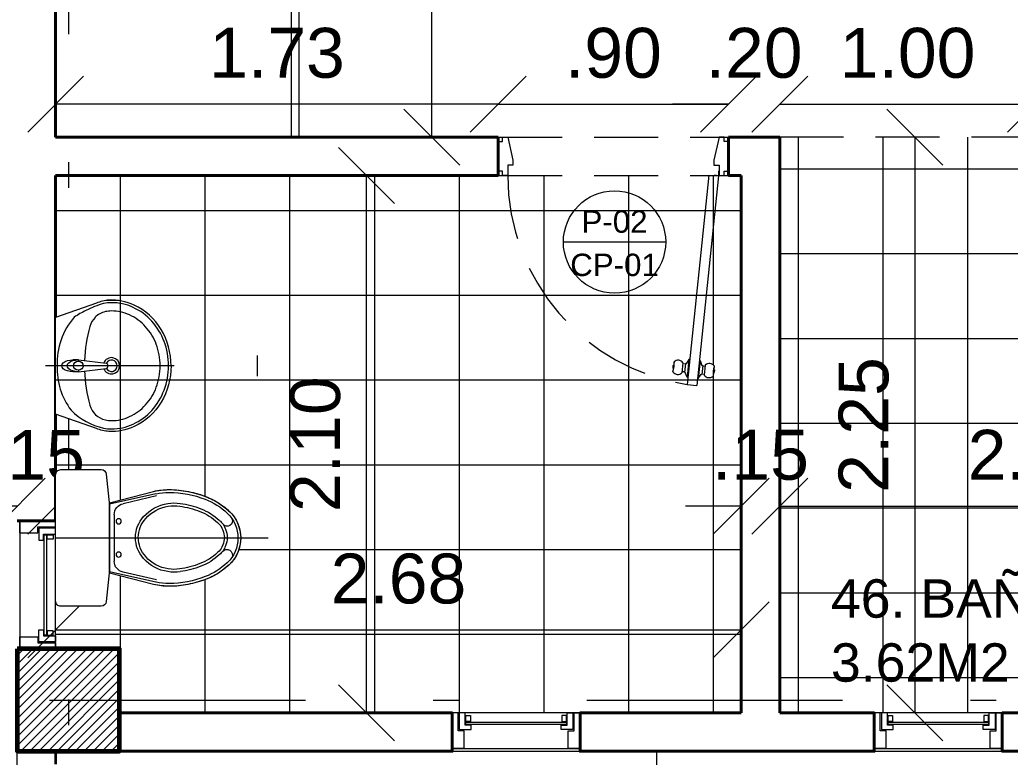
# Model space of a CAD drawing. Header units: inches. Extents: x 99003 to 99155, y 101852 to 101926.
# Drawn here: x 99035.076 to 99038.947, y 101884.732 to 101887.614 of the extents above; entities that cross this region are included whole.
import ezdxf
from ezdxf.enums import TextEntityAlignment as Align

# ---------------------------------------------------------------- set-up
doc = ezdxf.new("R2010")
doc.units = ezdxf.units.IN
doc.header["$MEASUREMENT"] = 0
doc.set_wipeout_variables(frame=1)
for name, pattern in [('DASHDOTX2', [2, 1, -0.5, 0, -0.5]), ('DOT', [0.25, 0, -0.25]), ('HIDDEN', [0.375, 0.25, -0.125])]:
    doc.linetypes.add(name, pattern=pattern)
for name, color, linetype, lineweight in [('5- 0.18 (muebles fijos)', 3, 'Continuous', 18), ('A_ACHU-1', 253, 'Continuous', 0), ('A_CARP-MAD', 46, 'Continuous', 18), ('A_CARP-MET', 126, 'Continuous', 18), ('A_COLS', 1, 'Continuous', 60), ('A_EJES', 75, 'DASHDOTX2', 5), ('A_EJES-APAR', 75, 'DASHDOTX2', 5), ('A_MUEB-ACHU', 8, 'Continuous', 9), ('A_MUEB-FIJO', 3, 'Continuous', 15), ('A_MUEB-PANL', 52, 'Continuous', 18), ('A_MURO', 7, 'Continuous', 40), ('A_PISO-ACHU', 251, 'Continuous', 0), ('A_PISO-GRAN', 250, 'Continuous', 0), ('A_PROY', 16, 'HIDDEN', 5), ('A_PUER', 134, 'Continuous', 18), ('A_TEXT', 154, 'Continuous', 0), ('A_TEXT-DIM', 54, 'Continuous', 13), ('A_TEXT-IDEN', 5, 'Continuous', 18), ('A_TEXT-NOTA', 53, 'Continuous', 20), ('A_URBA-LIND', 161, 'DOT', 35), ('A_VENT', 124, 'Continuous', 18), ('PROYECCION-ALTA', 9, 'HIDDEN', 0)]:
    doc.layers.add(name, color=color, linetype=linetype, lineweight=lineweight)
doc.styles.add('ARIAL', font='arial.ttf')
doc.styles.add('DIM', font='arial.ttf')
doc.dimstyles.new('BAN_REP_1-125', dxfattribs={"dimtxt": 0.195, "dimasz": 0.2188, "dimexe": 0.15, "dimexo": 0.03, "dimgap": 0.1, "dimtad": 1, "dimzin": 4, "dimdsep": 46, "dimtxsty": 'ARIAL', "dimblk": 'OBLIQUE', "dimcen": 0.1, "dimse1": 1, "dimse2": 1, "dimclrd": 256, "dimclre": 256, "dimclrt": 256, "dimadec": 0, "dimazin": 0, "dimtfac": 1, "dimtix": 1, "dimtofl": 0, "dimtmove": 1, "dimatfit": 3, "dimldrblk": 'OPEN90', "dimfxl": 1, "dimtolj": 1, "dimtzin": 0, "dimlwd": -1, "dimlwe": -1, "dimarcsym": 0})

# ---------------------------------------------------------------- blocks, each defined once
blk = doc.blocks.new('_Oblique')
at = {"color": 0, "linetype": 'ByBlock', "lineweight": -2}
blk.add_line((-0.5, -0.5), (0.5, 0.5), dxfattribs=at)
blk = doc.blocks.new('*D250')
at = {"layer": 'A_TEXT-DIM', "transparency": 16777216}
for p, q in [((99035.0657, 101885.7131), (99034.8469, 101885.7131)), ((99035.2157, 101885.7131), (99035.4345, 101885.7131))]:
    blk.add_line(p, q, dxfattribs=at)
at = {"layer": 'DEFPOINTS', "color": 0, "transparency": 16777216}
for p in [(99035.0657, 101885.7131), (99035.0657, 101885.4541), (99035.2157, 101885.4541)]:
    blk.add_point(p, dxfattribs=at)
at = {"layer": 'A_TEXT-DIM', "transparency": 16777216, "xscale": 0.2188, "yscale": 0.2188, "zscale": 0.2188}
blk.add_blockref('_Oblique', (99035.0657, 101885.7131), dxfattribs=at)
at = {"layer": 'A_TEXT-DIM', "transparency": 16777216, "xscale": 0.2188, "yscale": 0.2188, "zscale": 0.2188, "rotation": 180}
blk.add_blockref('_Oblique', (99035.2157, 101885.7131), dxfattribs=at)
at = {"layer": 'A_TEXT-DIM', "transparency": 16777216, "insert": (99035.1407, 101885.9127), "char_height": 0.195, "attachment_point": 5, "style": 'ARIAL'}
blk.add_mtext('\\A1;.15', dxfattribs=at)
blk = doc.blocks.new('_Open90')
at = {"color": 0, "linetype": 'ByBlock', "lineweight": -2}
for p, q in [((-0.5, 0.5), (0, 0)), ((0, 0), (-1, 0)), ((0, 0), (-0.5, -0.5))]:
    blk.add_line(p, q, dxfattribs=at)
blk = doc.blocks.new('*D251')
at = {"layer": 'A_TEXT-DIM', "transparency": 16777216}
blk.add_line((99035.0657, 101885.7131), (99030.9658, 101885.7131), dxfattribs=at)
at = {"layer": 'DEFPOINTS', "color": 0, "transparency": 16777216}
for p in [(99030.9658, 101885.7131), (99030.9658, 101885.4541), (99035.0657, 101885.4541)]:
    blk.add_point(p, dxfattribs=at)
at = {"layer": 'A_TEXT-DIM', "transparency": 16777216, "xscale": 0.2188, "yscale": 0.2188, "zscale": 0.2188, "rotation": 180}
blk.add_blockref('_Oblique', (99030.9658, 101885.7131), dxfattribs=at)
at = {"layer": 'A_TEXT-DIM', "transparency": 16777216, "xscale": 0.2188, "yscale": 0.2188, "zscale": 0.2188}
blk.add_blockref('_Oblique', (99035.0657, 101885.7131), dxfattribs=at)
at = {"layer": 'A_TEXT-DIM', "transparency": 16777216, "insert": (99033.0157, 101885.9127), "char_height": 0.195, "attachment_point": 5, "style": 'ARIAL'}
blk.add_mtext('\\A1;4.10', dxfattribs=at)
blk = doc.blocks.new('*U766')
at = {"layer": 'A_CARP-MAD'}
blk.add_lwpolyline([(0.1397, -0.0466), (0.0701, -0.0466), (0.0701, -0.0232), (0, -0.0232), (0, 0), (0.1397, 0)], dxfattribs=at)
for points in [[(0, -0.0279), (0.0652, -0.0279), (0.0652, -0.0744), (0.0479, -0.0744), (0.0479, -0.0511), (0, -0.0511)], [(0, -0.0279), (0.0652, -0.0279), (0.0652, -0.0744), (0.0479, -0.0744), (0.0479, -0.0511), (0, -0.0511)], [(0.0333, -0.0713), (0.0333, -0.0538), (0.0104, -0.0538), (0.0104, -0.0713)], [(0, -0.4721), (0.0652, -0.4721), (0.0652, -0.4256), (0.0479, -0.4256), (0.0479, -0.4489), (0, -0.4489)], [(0, -0.4768), (0, -0.5), (0.1397, -0.5), (0.1397, -0.4534), (0.0701, -0.4534), (0.0701, -0.4768)], [(0.0333, -0.4287), (0.0333, -0.4462), (0.0104, -0.4462), (0.0104, -0.4287)]]:
    blk.add_lwpolyline(points, close=True, dxfattribs=at)
at = {"layer": 'A_CARP-MET'}
blk.add_line((0.1397, -0.0466), (0.1397, 0), dxfattribs=at)
blk.add_lwpolyline([(0.0333, -0.0713), (0.0333, -0.0538), (0.0104, -0.0538), (0.0104, -0.0713)], close=True, dxfattribs=at)
at = {"layer": 'A_VENT'}
for p, q in [((0, -0.5), (0, 0)), ((0.1397, 0), (0.1397, -0.5))]:
    blk.add_line(p, q, dxfattribs=at)
blk.add_lwpolyline([(0.0361, -0.0538), (0.0361, -0.4462), (0.0454, -0.4462), (0.0454, -0.0538)], close=True, dxfattribs=at)
blk = doc.blocks.new('griferia lavamanos planta')
at = {"layer": 'A_MUEB-FIJO'}
for p, q in [((-0.0092, 0.0076), (-0.0305, 0.0076)), ((-0.0092, 0.0076), (-0.0092, 0.0021)), ((-0.0092, 0.0076), (0.0994, -0.0055)), ((-0.0092, -0.0389), (0.0994, -0.0258)), ((-0.0092, -0.0334), (-0.0092, -0.0389)), ((-0.0092, -0.0389), (-0.0306, -0.0389))]:
    blk.add_line(p, q, dxfattribs=at)
blk.add_arc((0.0965, -0.0157), 0.0105, 285.8239, 74.1761, dxfattribs=at)
at = {"layer": 'A_MUEB-FIJO', "extrusion": (0, 0, -1)}
for centre in [(-0.0305, -0.0157), (-0.0092, -0.0157)]:
    blk.add_ellipse(centre, major_axis=(-0.0433, 0), ratio=0.536655, start_param=4.711716, end_param=7.854654, dxfattribs=at)
at = {"layer": 'A_MUEB-FIJO'}
blk.add_ellipse((-0.0092, -0.0157), major_axis=(-0.0196, 0), ratio=0.90251, dxfattribs=at)
blk = doc.blocks.new('lavamanos fluxometro NUEVO de colgar')
at = {"layer": 'A_EJES-APAR'}
blk.add_line((0, -0.5529), (0, -0.0503), dxfattribs=at)
at = {"layer": 'A_MUEB-ACHU'}
for points in [[(-0.0201, -0.2028, 0.058386), (-0.1541, -0.2233, 0.279321), (-0.2116, -0.2839, 0.053416), (-0.2142, -0.3078, 0.107904), (-0.1987, -0.3784, 0.101905), (-0.1526, -0.4413, 0.094429), (-0.0841, -0.483, 0.089747), (0, -0.4982, 0.089747), (0.0841, -0.483, 0.094429), (0.1526, -0.4413, 0.101905), (0.1987, -0.3784, 0.107904), (0.2142, -0.3078, 0.053416), (0.2116, -0.2839, 0.145409), (0.1895, -0.2437)], [(0.1889, -0.2442, 0.14211), (0.154, -0.2233, 0.058332), (0.0201, -0.2028, 0.058332)]]:
    blk.add_lwpolyline(points, format="xyb", dxfattribs=at)
for radius, start, end in [(0.0319, 110.263, 69.737), (0.0223, 116.1236, 63.8764)]:
    blk.add_arc((0, -0.3078), radius, start, end, dxfattribs=at)
at = {"layer": 'A_MUEB-FIJO'}
for p, q in [((-0.2447, -0.2491), (-0.1889, -0.0896)), ((0.2447, -0.2491), (0.1889, -0.0896))]:
    blk.add_line(p, q, dxfattribs=at)
for points in [[(0, -0.0951, 0.167625), (-0.1736, -0.1497, 0.142025), (-0.2434, -0.277, 0.053416), (-0.2467, -0.3078, 0.107904), (-0.2283, -0.392, 0.101905), (-0.1744, -0.4655, 0.094429), (-0.0955, -0.5134, 0.089747), (0, -0.5307, 0.089747), (0.0955, -0.5134, 0.094429), (0.1744, -0.4655, 0.101905), (0.2283, -0.392, 0.107904), (0.2467, -0.3078, 0.053416), (0.2434, -0.277, 0.041696), (0.2163, -0.2078)], [(0.2162, -0.2078, 0.023881), (0.1902, -0.1618, 0.186733), (0, -0.0951, 0.164325)], [(0, -0.5407, -0.135313), (-0.1423, -0.5018, -0.151013), (-0.2374, -0.3962, -0.120701), (-0.2564, -0.2976, -0.085647), (-0.2447, -0.2491)], [(0, -0.5407, 0.135313), (0.1423, -0.5018, 0.151013), (0.2374, -0.3962, 0.120701), (0.2564, -0.2976, 0.085647), (0.2447, -0.2491)]]:
    blk.add_lwpolyline(points, format="xyb", dxfattribs=at)
blk.add_lwpolyline([(-0.1889, -0.0896), (0.1889, -0.0896)], dxfattribs=at)
at = {"layer": 'A_COLS', "rotation": 270}
blk.add_blockref('griferia lavamanos planta', (0.0157, -0.1875), dxfattribs=at)
blk = doc.blocks.new('*U117')
at = {"layer": 'A_PISO-ACHU'}
blk.add_line((-0.1588, 0), (-0.2391, 0), dxfattribs=at)
blk.add_wipeout([(-0.3879, 0.7874), (-0.01, 0.7874), (0.0458, 0.6279), (0.0556, 0.5945), (0.0556, 0.5391), (0.0435, 0.4929), (0.0245, 0.455), (0.0009, 0.4231), (-0.0217, 0.4006), (-0.0627, 0.3717), (-0.1018, 0.3537), (-0.1578, 0.3393), (-0.1892, 0.3365), (-0.1985, 0.3363), (-0.2467, 0.3404), (-0.2869, 0.3504), (-0.3264, 0.367), (-0.3481, 0.3795), (-0.3868, 0.4104), (-0.4078, 0.434), (-0.4299, 0.4679), (-0.45, 0.5205), (-0.4554, 0.5606), (-0.4533, 0.5961), (-0.4466, 0.6207), (-0.4268, 0.6762), (-0.4189, 0.6989)]).dxf.layer = 'A_MUEB-FIJO'
at = {"layer": 'A_MUEB-FIJO', "rotation": 359.999999999987}
blk.add_blockref('lavamanos fluxometro NUEVO de colgar', (-0.199, 0.877), dxfattribs=at)
blk = doc.blocks.new('*D413')
at = {"layer": 'A_TEXT-DIM', "transparency": 16777216}
for p, q in [((99037.8959, 101885.7132), (99037.6771, 101885.7132)), ((99038.0459, 101885.7132), (99038.2647, 101885.7132))]:
    blk.add_line(p, q, dxfattribs=at)
at = {"layer": 'DEFPOINTS', "color": 0, "transparency": 16777216}
for p in [(99038.0459, 101885.7132), (99037.8959, 101885.4661), (99038.0459, 101884.9054)]:
    blk.add_point(p, dxfattribs=at)
at = {"layer": 'A_TEXT-DIM', "transparency": 16777216, "xscale": 0.2188, "yscale": 0.2188, "zscale": 0.2188}
blk.add_blockref('_Oblique', (99037.8959, 101885.7132), dxfattribs=at)
at = {"layer": 'A_TEXT-DIM', "transparency": 16777216, "xscale": 0.2188, "yscale": 0.2188, "zscale": 0.2188, "rotation": 180}
blk.add_blockref('_Oblique', (99038.0459, 101885.7132), dxfattribs=at)
at = {"layer": 'A_TEXT-DIM', "transparency": 16777216, "insert": (99037.9709, 101885.9128), "char_height": 0.195, "attachment_point": 5, "style": 'ARIAL'}
blk.add_mtext('\\A1;.15', dxfattribs=at)
blk = doc.blocks.new('*D414')
at = {"layer": 'A_TEXT-DIM', "transparency": 16777216}
blk.add_line((99038.0459, 101885.7132), (99040.0459, 101885.7132), dxfattribs=at)
at = {"layer": 'DEFPOINTS', "color": 0, "transparency": 16777216}
for p in [(99040.0459, 101885.7132), (99040.0459, 101885.1555), (99038.0459, 101884.9054)]:
    blk.add_point(p, dxfattribs=at)
at = {"layer": 'A_TEXT-DIM', "transparency": 16777216, "xscale": 0.2188, "yscale": 0.2188, "zscale": 0.2188, "rotation": 180}
blk.add_blockref('_Oblique', (99038.0459, 101885.7132), dxfattribs=at)
at = {"layer": 'A_TEXT-DIM', "transparency": 16777216, "xscale": 0.2188, "yscale": 0.2188, "zscale": 0.2188}
blk.add_blockref('_Oblique', (99040.0459, 101885.7132), dxfattribs=at)
at = {"layer": 'A_TEXT-DIM', "transparency": 16777216, "insert": (99039.0459, 101885.9128), "char_height": 0.195, "attachment_point": 5, "style": 'ARIAL'}
blk.add_mtext('\\A1;2.00', dxfattribs=at)
blk = doc.blocks.new('*D419')
at = {"layer": 'A_TEXT-DIM', "transparency": 16777216}
blk.add_line((99036.4308, 101884.9054), (99036.4308, 101887.0054), dxfattribs=at)
at = {"layer": 'DEFPOINTS', "color": 0, "transparency": 16777216}
for p in [(99036.4308, 101887.0054), (99036.4808, 101887.0054), (99036.4808, 101884.9054)]:
    blk.add_point(p, dxfattribs=at)
at = {"layer": 'A_TEXT-DIM', "transparency": 16777216, "xscale": 0.2188, "yscale": 0.2188, "zscale": 0.2188}
for p, rotation in [((99036.4308, 101887.0054), 90), ((99036.4308, 101884.9054), 270)]:
    blk.add_blockref('_Oblique', p, dxfattribs=dict(at, rotation=rotation))
at = {"layer": 'A_TEXT-DIM', "transparency": 16777216, "insert": (99036.2312, 101885.9554), "char_height": 0.195, "attachment_point": 5, "rotation": 90, "style": 'ARIAL'}
blk.add_mtext('\\A1;2.10', dxfattribs=at)
blk = doc.blocks.new('*D421')
at = {"layer": 'A_TEXT-DIM', "transparency": 16777216}
blk.add_line((99036.9459, 101887.2842), (99037.8459, 101887.2842), dxfattribs=at)
at = {"layer": 'DEFPOINTS', "color": 0, "transparency": 16777216}
for p in [(99037.8459, 101887.2842), (99036.9459, 101887.1554), (99037.8459, 101887.1554)]:
    blk.add_point(p, dxfattribs=at)
at = {"layer": 'A_TEXT-DIM', "transparency": 16777216, "xscale": 0.2188, "yscale": 0.2188, "zscale": 0.2188, "rotation": 180}
blk.add_blockref('_Oblique', (99036.9459, 101887.2842), dxfattribs=at)
at = {"layer": 'A_TEXT-DIM', "transparency": 16777216, "xscale": 0.2188, "yscale": 0.2188, "zscale": 0.2188}
blk.add_blockref('_Oblique', (99037.8459, 101887.2842), dxfattribs=at)
at = {"layer": 'A_TEXT-DIM', "transparency": 16777216, "insert": (99037.3959, 101887.4837), "char_height": 0.195, "attachment_point": 5, "style": 'ARIAL'}
blk.add_mtext('\\A1;.90', dxfattribs=at)
blk = doc.blocks.new('*D422')
at = {"layer": 'A_TEXT-DIM', "transparency": 16777216}
for p, q in [((99037.8459, 101887.2842), (99037.6271, 101887.2842)), ((99038.0459, 101887.2842), (99038.2647, 101887.2842))]:
    blk.add_line(p, q, dxfattribs=at)
at = {"layer": 'DEFPOINTS', "color": 0, "transparency": 16777216}
for p in [(99038.0459, 101887.2842), (99037.8459, 101887.1554), (99038.0459, 101887.1554)]:
    blk.add_point(p, dxfattribs=at)
at = {"layer": 'A_TEXT-DIM', "transparency": 16777216, "xscale": 0.2188, "yscale": 0.2188, "zscale": 0.2188}
blk.add_blockref('_Oblique', (99037.8459, 101887.2842), dxfattribs=at)
at = {"layer": 'A_TEXT-DIM', "transparency": 16777216, "xscale": 0.2188, "yscale": 0.2188, "zscale": 0.2188, "rotation": 180}
blk.add_blockref('_Oblique', (99038.0459, 101887.2842), dxfattribs=at)
at = {"layer": 'A_TEXT-DIM', "transparency": 16777216, "insert": (99037.9459, 101887.4837), "char_height": 0.195, "attachment_point": 5, "style": 'ARIAL'}
blk.add_mtext('\\A1;.20', dxfattribs=at)
blk = doc.blocks.new('*D423')
at = {"layer": 'A_TEXT-DIM', "transparency": 16777216}
blk.add_line((99038.0459, 101887.2842), (99039.0459, 101887.2842), dxfattribs=at)
at = {"layer": 'DEFPOINTS', "color": 0, "transparency": 16777216}
for p in [(99039.0459, 101887.2842), (99038.0459, 101887.1554), (99039.0459, 101887.1554)]:
    blk.add_point(p, dxfattribs=at)
at = {"layer": 'A_TEXT-DIM', "transparency": 16777216, "xscale": 0.2188, "yscale": 0.2188, "zscale": 0.2188, "rotation": 180}
blk.add_blockref('_Oblique', (99038.0459, 101887.2842), dxfattribs=at)
at = {"layer": 'A_TEXT-DIM', "transparency": 16777216, "xscale": 0.2188, "yscale": 0.2188, "zscale": 0.2188}
blk.add_blockref('_Oblique', (99039.0459, 101887.2842), dxfattribs=at)
at = {"layer": 'A_TEXT-DIM', "transparency": 16777216, "insert": (99038.5459, 101887.4837), "char_height": 0.195, "attachment_point": 5, "style": 'ARIAL'}
blk.add_mtext('\\A1;1.00', dxfattribs=at)
blk = doc.blocks.new('*D424')
at = {"layer": 'A_TEXT-DIM', "transparency": 16777216}
blk.add_line((99039.0459, 101887.2842), (99041.1959, 101887.2842), dxfattribs=at)
at = {"layer": 'DEFPOINTS', "color": 0, "transparency": 16777216}
for p in [(99041.1959, 101887.2842), (99039.0459, 101887.1554), (99041.1959, 101887.1554)]:
    blk.add_point(p, dxfattribs=at)
at = {"layer": 'A_TEXT-DIM', "transparency": 16777216, "xscale": 0.2188, "yscale": 0.2188, "zscale": 0.2188, "rotation": 180}
blk.add_blockref('_Oblique', (99039.0459, 101887.2842), dxfattribs=at)
at = {"layer": 'A_TEXT-DIM', "transparency": 16777216, "xscale": 0.2188, "yscale": 0.2188, "zscale": 0.2188}
blk.add_blockref('_Oblique', (99041.1959, 101887.2842), dxfattribs=at)
at = {"layer": 'A_TEXT-DIM', "transparency": 16777216, "insert": (99040.1209, 101887.4837), "char_height": 0.195, "attachment_point": 5, "style": 'ARIAL'}
blk.add_mtext('\\A1;2.15', dxfattribs=at)
blk = doc.blocks.new('*D429')
at = {"layer": 'A_TEXT-DIM', "transparency": 16777216}
blk.add_line((99038.5744, 101887.1554), (99038.5744, 101884.9054), dxfattribs=at)
at = {"layer": 'DEFPOINTS', "color": 0, "transparency": 16777216}
for p in [(99038.0459, 101887.1554), (99038.0459, 101884.9054), (99038.5744, 101884.9054)]:
    blk.add_point(p, dxfattribs=at)
at = {"layer": 'A_TEXT-DIM', "transparency": 16777216, "xscale": 0.2188, "yscale": 0.2188, "zscale": 0.2188}
for p, rotation in [((99038.5744, 101887.1554), 90), ((99038.5744, 101884.9054), 270)]:
    blk.add_blockref('_Oblique', p, dxfattribs=dict(at, rotation=rotation))
at = {"layer": 'A_TEXT-DIM', "transparency": 16777216, "insert": (99038.3749, 101886.0304), "char_height": 0.195, "attachment_point": 5, "rotation": 90, "style": 'ARIAL'}
blk.add_mtext('\\A1;2.25', dxfattribs=at)
blk = doc.blocks.new('*D430')
at = {"layer": 'A_TEXT-DIM', "transparency": 16777216}
blk.add_line((99035.2157, 101885.2296), (99037.8959, 101885.2296), dxfattribs=at)
at = {"layer": 'DEFPOINTS', "color": 0, "transparency": 16777216}
for p in [(99035.2157, 101885.6554), (99037.8959, 101885.2296), (99037.8959, 101884.9054)]:
    blk.add_point(p, dxfattribs=at)
at = {"layer": 'A_TEXT-DIM', "transparency": 16777216, "xscale": 0.2188, "yscale": 0.2188, "zscale": 0.2188, "rotation": 180}
blk.add_blockref('_Oblique', (99035.2157, 101885.2296), dxfattribs=at)
at = {"layer": 'A_TEXT-DIM', "transparency": 16777216, "xscale": 0.2188, "yscale": 0.2188, "zscale": 0.2188}
blk.add_blockref('_Oblique', (99037.8959, 101885.2296), dxfattribs=at)
at = {"layer": 'A_TEXT-DIM', "transparency": 16777216, "insert": (99036.5558, 101885.4292), "char_height": 0.195, "attachment_point": 5, "style": 'ARIAL'}
blk.add_mtext('\\A1;2.68', dxfattribs=at)
blk = doc.blocks.new('DETALLE DE PUERTAS')
at = {"layer": 'A_TEXT-IDEN'}
blk.add_line((-0.2, 0), (0.2, 0), dxfattribs=at)
blk.add_circle((0, 0), 0.2, dxfattribs=at)
at = {"layer": 'A_TEXT-NOTA', "linetype": 'Continuous', "style": 'ARIAL'}
for tag, p in [('#_PUERTA', (0, 0.0361)), ('DETALLE#', (0, -0.1331))]:
    blk.add_attdef(tag, text='', height=0.0875, dxfattribs=at).set_placement(p, align=Align.CENTER)
blk = doc.blocks.new('puerta mad .90mt')
at = {"layer": '5- 0.18 (muebles fijos)'}
blk.add_line((19.2271, 37.8497), (19.2271, 37.8497), dxfattribs=at)
at = {"layer": 'A_ACHU-1'}
for p, q in [((19.1836, 37.8284), (19.1728, 37.812)), ((19.1764, 37.7588), (19.1836, 37.8284)), ((19.1866, 37.8281), (19.1836, 37.8284)), ((19.1866, 37.8281), (19.1836, 37.8284)), ((19.2201, 37.7542), (19.2274, 37.8239)), ((19.2244, 37.8242), (19.2274, 37.8239)), ((19.2244, 37.8242), (19.2274, 37.8239)), ((19.2274, 37.8239), (19.2346, 37.8055)), ((19.1201, 37.7942), (19.1213, 37.8055)), ((19.1201, 37.7942), (19.1227, 37.7939)), ((19.1212, 37.7797), (19.1227, 37.7939)), ((19.1213, 37.8055), (19.1239, 37.8052)), ((19.1227, 37.7939), (19.1254, 37.8194)), ((19.1561, 37.776), (19.1602, 37.8158)), ((19.1697, 37.8101), (19.1597, 37.8111)), ((19.1663, 37.7775), (19.1699, 37.8123)), ((19.1728, 37.812), (19.1699, 37.8123)), ((19.2339, 37.7704), (19.2375, 37.8052)), ((19.2346, 37.8055), (19.2375, 37.8052)), ((19.2373, 37.803), (19.2472, 37.802)), ((19.2436, 37.7669), (19.2477, 37.8067)), ((19.2799, 37.7775), (19.2825, 37.803)), ((19.2837, 37.7885), (19.2811, 37.7888)), ((19.2825, 37.7772), (19.2837, 37.7885)), ((19.1665, 37.7796), (19.1565, 37.7807)), ((19.1692, 37.7772), (19.1663, 37.7775)), ((19.1764, 37.7588), (19.1692, 37.7772)), ((19.1794, 37.7585), (19.1764, 37.7588)), ((19.2172, 37.7546), (19.2201, 37.7542)), ((19.2201, 37.7542), (19.231, 37.7707)), ((19.231, 37.7707), (19.2339, 37.7704)), ((19.2341, 37.7726), (19.2441, 37.7715)), ((19.2784, 37.7632), (19.2799, 37.7775)), ((19.2825, 37.7772), (19.2799, 37.7775)), ((19.1036, 37.0174), (19.1022, 37.0174)), ((19.1037, 37.0339), (19.1036, 37.0174)), ((19.1037, 37.0339), (19.1042, 37.0389)), ((19.1039, 37.0359), (19.1203, 37.0345)), ((19.104, 37.0369), (19.113, 37.0361)), ((19.1204, 37.0355), (19.1203, 37.0345))]:
    blk.add_line(p, q, dxfattribs=at)
blk.add_circle((19.1038, 37.0354), 0.00188, dxfattribs=at)
for centre, radius, start, end in [((19.1411, 37.801), 0.0242, 37.6391, 130.4335), ((19.0316, 37.8091), 0.0943, 341.7974, 6.2752), ((19.2634, 37.7883), 0.0242, 37.6391, 130.4335), ((19.3722, 37.7736), 0.0943, 161.7974, 186.2752), ((19.1404, 37.7944), 0.0242, 217.6391, 310.4335), ((19.2627, 37.7816), 0.0242, 217.6391, 310.4335), ((19.1038, 37.0354), 0.000938, 85, 265), ((19.1038, 37.0354), 0.000937, 265, 85)]:
    blk.add_arc(centre, radius, start, end, dxfattribs=at)
at = {"layer": 'A_CARP-MAD'}
for points in [[(19.0653, 36.9024), (19.0823, 36.9024), (19.0823, 36.8854), (19.1023, 36.8854), (19.1223, 36.9754), (19.1223, 36.9954), (19.1023, 36.9954), (19.1023, 37.0354), (19.0823, 37.0354), (19.0823, 37.0184), (19.0653, 37.0184)], [(19.9653, 36.9024), (19.9483, 36.9024), (19.9483, 36.8854), (19.9283, 36.8854), (19.9083, 36.9754), (19.9083, 36.9954), (19.9283, 36.9954), (19.9283, 37.0354), (19.9483, 37.0354), (19.9483, 37.0184), (19.9653, 37.0184)]]:
    blk.add_lwpolyline(points, close=True, dxfattribs=at)
at = {"layer": 'A_PROY'}
blk.add_arc((19.1008, 37.0343), 0.8276, 0.0783, 81.2006, dxfattribs=at)
at = {"layer": 'A_PUER'}
for p, q in [((19.104, 37.0369), (19.1895, 37.8555)), ((19.1418, 37.0336), (19.2274, 37.8522)), ((19.2274, 37.8522), (19.1895, 37.8555)), ((19.1418, 37.0336), (19.104, 37.0369))]:
    blk.add_line(p, q, dxfattribs=at)
blk = doc.blocks.new('sanitario convencional planta')
blk.add_wipeout([(-0.247, 0), (0.2384, 0), (0.2576, -0.003), (0.2656, -0.0126), (0.267, -0.0343), (0.267, -0.1781), (0.2618, -0.1915), (0.249, -0.198), (0.237, -0.1991), (0.137, -0.2102), (0.1848, -0.3974), (0.1884, -0.4347), (0.1881, -0.4735), (0.1792, -0.5288), (0.1676, -0.5707), (0.1557, -0.6024), (0.1341, -0.6407), (0.1156, -0.6654), (0.0688, -0.7058), (0.0289, -0.7204), (0, -0.7234), (-0.0318, -0.7197), (-0.0745, -0.7027), (-0.0978, -0.6849), (-0.1296, -0.6475), (-0.1519, -0.6097), (-0.1683, -0.5693), (-0.1787, -0.5313), (-0.1861, -0.486), (-0.1884, -0.4271), (-0.1731, -0.3491), (-0.137, -0.2102), (-0.2398, -0.1989), (-0.2539, -0.1968), (-0.2635, -0.1894), (-0.267, -0.1781), (-0.267, -0.02), (-0.2639, -0.0093), (-0.2526, -0.0008)]).dxf.layer = 'A_MUEB-FIJO'
at = {"layer": 'A_EJES-APAR'}
blk.add_line((0, 0), (0, -0.8303), dxfattribs=at)
at = {"layer": 'A_MUEB-ACHU'}
for p, q in [((-0.0905, -0.2288), (0.0905, -0.2288)), ((-0.1643, -0.394), (-0.1339, -0.2642)), ((0.1643, -0.394), (0.1339, -0.2642))]:
    blk.add_line(p, q, dxfattribs=at)
for centre in [(-0.065, -0.2462), (0.065, -0.2462)]:
    blk.add_circle(centre, 0.01, dxfattribs=at)
for centre, radius, start, end in [((-0.0905, -0.2731), 0.0443, 90, 168.2955), ((0.0905, -0.2731), 0.0443, 11.7045, 90), ((0.0211, -0.4616), 0.1576, 131.5556, 171.5984), ((-0.0011, -0.4348), 0.1229, 90.22, 132.0881), ((-0.0011, -0.4348), 0.1118, 90.22, 132.1143), ((-0.002, -0.4348), 0.1118, 47.8857, 89.78), ((-0.002, -0.4348), 0.1229, 47.9119, 89.78), ((-0.0242, -0.4616), 0.1576, 8.4016, 48.4444), ((0.0211, -0.4616), 0.1466, 131.5355, 171.6682), ((-0.0242, -0.4616), 0.1466, 8.3318, 48.4645), ((-0.0012, -0.4627), 0.1358, 169.7483, 190.0458), ((-0.0012, -0.4627), 0.1248, 169.6666, 190.1778), ((-0.0019, -0.4627), 0.1248, 349.8222, 10.3334), ((-0.0019, -0.4627), 0.1358, 349.9542, 10.2517), ((0.1871, -0.4467), 0.3244, 187.0265, 201.9681), ((0.1871, -0.4467), 0.3133, 186.9727, 201.9889), ((-0.1902, -0.4467), 0.3133, 338.0111, 353.0273), ((-0.1902, -0.4467), 0.3244, 338.0319, 352.9735), ((0.0871, -0.4918), 0.2149, 200.788, 223.4696), ((0.0871, -0.4918), 0.2038, 200.7562, 223.6176), ((-0.0902, -0.4918), 0.2038, 316.3824, 339.2438), ((-0.0902, -0.4918), 0.2149, 316.5304, 339.212), ((-0.0141, -0.5966), 0.0696, 218.1678, 253.4343), ((-0.0141, -0.5966), 0.0586, 217.6826, 254.1454), ((-0.0001, -0.5878), 0.0718, 245.2602, 268.9719), ((-0.003, -0.5878), 0.0718, 271.0281, 294.7398), ((0.011, -0.5966), 0.0586, 285.8546, 322.3174), ((0.011, -0.5966), 0.0696, 286.5657, 321.8322), ((-0.0001, -0.5878), 0.0828, 245.849, 268.9719), ((-0.003, -0.5878), 0.0828, 271.0281, 294.151)]:
    blk.add_arc(centre, radius, start, end, dxfattribs=at)
at = {"layer": 'A_MUEB-FIJO'}
for p, q in [((-0.137, -0.2102), (-0.1818, -0.383)), ((-0.173, -0.3922), (-0.1318, -0.2102)), ((-0.137, -0.2102), (0.137, -0.2102)), ((0.125, -0.2102), (-0.125, -0.2102)), ((0.173, -0.3922), (0.1318, -0.2102))]:
    blk.add_line(p, q, dxfattribs=at)
blk.add_lwpolyline([(0.247, 0), (-0.247, 0, 0.414214), (-0.267, -0.02), (-0.267, -0.1781, 0.385714), (-0.249, -0.198), (-0.125, -0.2102), (-0.137, -0.2102), (-0.1818, -0.383, 0.075478), (-0.1882, -0.4633, 0.03871), (-0.177, -0.5382, 0.043116), (-0.1592, -0.5933, 0.05095), (-0.1296, -0.6475, 0.051053), (-0.0978, -0.6849, 0.086604), (-0.0605, -0.71, 0.061763), (-0.0224, -0.7216, 0.08632), (0.0224, -0.7216, 0.089224), (0.0743, -0.7027, 0.08292), (0.1074, -0.6751, 0.030058), (0.1371, -0.6363, 0.064909), (0.162, -0.5862, 0.02795), (0.1816, -0.5173, 0.059134), (0.1888, -0.4469, 0.046588), (0.1818, -0.383), (0.137, -0.2102), (0.125, -0.2102), (0.249, -0.198, 0.385714), (0.267, -0.1781), (0.267, -0.02, 0.414214), (0.247, 0)], format="xyb", close=True, dxfattribs=at)
for centre, radius, start, end in [((0.073, -0.4432), 0.2619, 166.7026, 180), ((-0.073, -0.4432), 0.2619, 0, 13.2974), ((0.073, -0.4432), 0.2512, 168.2955, 180), ((-0.073, -0.4432), 0.2512, 0, 11.7045), ((0.2208, -0.4403), 0.4097, 180.4, 201.2568), ((0.2208, -0.4403), 0.399, 180.4107, 201.2568), ((-0.2208, -0.4403), 0.399, 338.7432, 359.5893), ((-0.2208, -0.4403), 0.4097, 338.7432, 359.6), ((0.0968, -0.4885), 0.2767, 201.2568, 223.2845), ((0.0968, -0.4885), 0.266, 201.2568, 223.2845), ((-0.0968, -0.4885), 0.266, 316.7155, 338.7432), ((-0.0968, -0.4885), 0.2767, 316.7155, 338.7432), ((-0.0669, -0.6701), 0.021, 245.9843, 49.3463), ((0.0672, -0.6689), 0.022, 130.1469, 291.7919), ((0, -0.5797), 0.1436, 223.2845, 270), ((0, -0.5797), 0.133, 223.2845, 270), ((0, -0.5797), 0.133, 270, 316.7155), ((0, -0.5797), 0.1436, 270, 316.7155)]:
    blk.add_arc(centre, radius, start, end, dxfattribs=at)
blk = doc.blocks.new('*D1096')
at = {"layer": 'A_TEXT-DIM', "transparency": 16777216}
blk.add_line((99036.9459, 101887.2842), (99035.2157, 101887.2842), dxfattribs=at)
at = {"layer": 'DEFPOINTS', "color": 0, "transparency": 16777216}
for p in [(99035.2157, 101887.2842), (99035.2157, 101887.1554), (99036.9459, 101887.1554)]:
    blk.add_point(p, dxfattribs=at)
at = {"layer": 'A_TEXT-DIM', "transparency": 16777216, "xscale": 0.2188, "yscale": 0.2188, "zscale": 0.2188, "rotation": 180}
blk.add_blockref('_Oblique', (99035.2157, 101887.2842), dxfattribs=at)
at = {"layer": 'A_TEXT-DIM', "transparency": 16777216, "xscale": 0.2188, "yscale": 0.2188, "zscale": 0.2188}
blk.add_blockref('_Oblique', (99036.9459, 101887.2842), dxfattribs=at)
at = {"layer": 'A_TEXT-DIM', "transparency": 16777216, "insert": (99036.0808, 101887.4838), "char_height": 0.195, "attachment_point": 5, "style": 'ARIAL'}
blk.add_mtext('\\A1;1.73', dxfattribs=at)
blk = doc.blocks.new('*D1097')
at = {"layer": 'A_TEXT-DIM', "transparency": 16777216}
blk.add_line((99036.6856, 101887.1554), (99036.6856, 101890.7054), dxfattribs=at)
at = {"layer": 'DEFPOINTS', "color": 0, "transparency": 16777216}
for p in [(99036.1657, 101890.7054), (99036.6856, 101890.7054), (99036.1657, 101887.1554)]:
    blk.add_point(p, dxfattribs=at)
at = {"layer": 'A_TEXT-DIM', "transparency": 16777216, "xscale": 0.2188, "yscale": 0.2188, "zscale": 0.2188}
for p, rotation in [((99036.6856, 101890.7054), 90), ((99036.6856, 101887.1554), 270)]:
    blk.add_blockref('_Oblique', p, dxfattribs=dict(at, rotation=rotation))
at = {"layer": 'A_TEXT-DIM', "transparency": 16777216, "insert": (99036.486, 101888.9304), "char_height": 0.195, "attachment_point": 5, "rotation": 90, "style": 'ARIAL'}
blk.add_mtext('\\A1;3.55', dxfattribs=at)

msp = doc.modelspace()

# ---------------------------------------------------------------- hatches: boundary and pattern name
at = {"layer": 'A_PISO-ACHU'}
h = msp.add_hatch(dxfattribs=at)
h.set_pattern_fill('NET', color=256, scale=2.65, angle=360)
h.set_pattern_definition([(0, (0, 6.78747), (8e-17, 0.33125), []), (90, (0, 6.78747), (-0.33125, 1e-16), [])])
h.paths.add_polyline_path([(99040.0459, 101886.4054), (99039.0459, 101886.4054), (99039.0459, 101887.1554), (99038.0459, 101887.1554), (99038.0459, 101884.9054), (99039.5407, 101884.9054), (99039.5407, 101885.1555), (99040.0459, 101885.1555)])
h.paths.add_polyline_path([(99039.4423, 101885.8218), (99040.0423, 101885.8218), (99040.0423, 101885.7898), (99039.4423, 101885.7898)], flags=16)
h.paths.add_polyline_path([(99039.4511, 101886.1633, -0.185366), (99039.4769, 101886.2305, -0.084505), (99039.5372, 101886.2782, -0.060525), (99039.6056, 101886.3056, -0.13786), (99039.7129, 101886.3041), (99039.8069, 101886.2758, -0.288691), (99039.8817, 101886.3343, -0.082618), (99039.9474, 101886.3373, -0.05166), (99039.9704, 101886.3328, -0.245517), (99040.0367, 101886.2823, -0.069576), (99040.0423, 101886.2433), (99040.0423, 101886.1634), (99040.0423, 101886.0845, -0.071182), (99040.0367, 101886.0446, -0.245186), (99039.9705, 101885.9941, -0.052852), (99039.947, 101885.9896, -0.082082), (99039.8817, 101885.9925, -0.288647), (99039.807, 101886.051), (99039.7144, 101886.0232, -0.139809), (99039.6056, 101886.0211, -0.060525), (99039.5372, 101886.0485, -0.084505), (99039.4769, 101886.0961, -0.185366)], flags=16)
h.paths.add_polyline_path([(99039.4767, 101885.5211, -0.084505), (99039.537, 101885.5688, -0.060525), (99039.6054, 101885.5962, -0.13786), (99039.7127, 101885.5946), (99039.8068, 101885.5663, -0.288691), (99039.8815, 101885.6249, -0.082618), (99039.9472, 101885.6278, -0.05166), (99039.9702, 101885.6234, -0.245517), (99040.0365, 101885.5728, -0.069576), (99040.0421, 101885.5339), (99040.0421, 101885.454), (99040.0421, 101885.3751, -0.071182), (99040.0365, 101885.3352, -0.245186), (99039.9704, 101885.2846, -0.052852), (99039.9468, 101885.2801, -0.082082), (99039.8815, 101885.2831, -0.288647), (99039.8068, 101885.3416), (99039.7142, 101885.3137, -0.139809), (99039.6055, 101885.3117, -0.060525), (99039.537, 101885.3391, -0.084505), (99039.4767, 101885.3867, -0.185366), (99039.4509, 101885.4539, -0.185366)], flags=16)
h.paths.add_polyline_path([(99039.4934, 101886.1633, -0.185364), (99039.5083, 101886.2023, -0.083763), (99039.557, 101886.2409, -0.060454), (99039.6158, 101886.2646, -0.104189), (99039.68, 101886.2682, -0.250143), (99039.7147, 101886.2425, -0.110875), (99039.7324, 101886.1634, -0.110875), (99039.7147, 101886.0843, -0.250143), (99039.6801, 101886.0586, -0.104189), (99039.6158, 101886.0622, -0.060454), (99039.557, 101886.0858, -0.083762), (99039.5083, 101886.1244, -0.185364)], flags=0)
h.paths.add_polyline_path([(99039.5012, 101886.1634, -0.186225), (99039.5142, 101886.1972, -0.085063), (99039.5617, 101886.2346, -0.060393), (99039.6188, 101886.2573, -0.00845), (99039.6237, 101886.2585, -0.340139), (99039.6793, 101886.2329, -0.121846), (99039.6965, 101886.1634, -0.121846), (99039.6793, 101886.0939, -0.340151), (99039.6237, 101886.0683, -0.00845), (99039.6189, 101886.0695, -0.060394), (99039.5617, 101886.0922, -0.085063), (99039.5142, 101886.1296, -0.186225)], flags=0)
h.paths.add_polyline_path([(99039.5081, 101885.4928, -0.083763), (99039.5568, 101885.5315, -0.060454), (99039.6156, 101885.5551, -0.104189), (99039.6799, 101885.5588, -0.250143), (99039.7145, 101885.533, -0.110875), (99039.7323, 101885.454, -0.110875), (99039.7145, 101885.3749, -0.250143), (99039.6799, 101885.3492, -0.104189), (99039.6157, 101885.3528, -0.060454), (99039.5568, 101885.3764, -0.083762), (99039.5081, 101885.415, -0.185364), (99039.4932, 101885.4539, -0.185364)], flags=0)
h.paths.add_polyline_path([(99039.514, 101885.4877, -0.085063), (99039.5615, 101885.5251, -0.060393), (99039.6186, 101885.5479, -0.00845), (99039.6235, 101885.5491, -0.340139), (99039.6791, 101885.5234, -0.121846), (99039.6963, 101885.454, -0.121846), (99039.6791, 101885.3845, -0.340151), (99039.6235, 101885.3589, -0.00845), (99039.6187, 101885.36, -0.060394), (99039.5615, 101885.3827, -0.085063), (99039.5141, 101885.4201, -0.186225), (99039.501, 101885.4539, -0.186225)], flags=0)
h.paths.add_polyline_path([(99039.6263, 101886.1634, -0.140914), (99039.633, 101886.187, -0.257371), (99039.6461, 101886.1942), (99039.6554, 101886.1942, -0.283862), (99039.6615, 101886.1905, -0.11804), (99039.668, 101886.1634, -0.11804), (99039.6615, 101886.1363, -0.283862), (99039.6554, 101886.1325), (99039.6462, 101886.1325, -0.259088), (99039.6331, 101886.1398, -0.140914)], flags=0)
h.paths.add_polyline_path([(99039.6329, 101885.4776, -0.257371), (99039.6459, 101885.4848), (99039.6552, 101885.4848, -0.283862), (99039.6613, 101885.4811, -0.11804), (99039.6678, 101885.454, -0.11804), (99039.6613, 101885.4269, -0.283862), (99039.6552, 101885.4231), (99039.646, 101885.4231, -0.259088), (99039.6329, 101885.4303, -0.140914), (99039.6261, 101885.454, -0.140914)], flags=0)
h.paths.add_polyline_path([(99042.1959, 101887.1554), (99041.1959, 101887.1554), (99041.1959, 101886.4054), (99040.1959, 101886.4054), (99040.1959, 101885.8218), (99040.7959, 101885.8218), (99040.7959, 101885.7898), (99040.1959, 101885.7898), (99040.1959, 101885.1555), (99040.1959, 101884.9054), (99040.7012, 101884.9054), (99042.1959, 101884.9054)])
h.paths.add_polyline_path([(99040.7613, 101886.061, -0.084505), (99040.701, 101886.0134, -0.060525), (99040.6326, 101885.986, -0.13786), (99040.5253, 101885.9876), (99040.4313, 101886.0159, 0.033488), (99040.4345, 101886.0273, 0.07179), (99040.4411, 101886.074), (99040.4411, 101886.1283), (99040.4411, 101886.1835, 0.070332), (99040.4345, 101886.2292, 0.033446), (99040.4313, 101886.2406), (99040.5238, 101886.2685, -0.139809), (99040.6326, 101886.2705, -0.060525), (99040.701, 101886.2431, -0.084505), (99040.7613, 101886.1954, -0.185366), (99040.7871, 101886.1282, -0.185366)], flags=16)
h.paths.add_polyline_path([(99040.7299, 101886.0893, -0.083763), (99040.6812, 101886.0507, -0.060454), (99040.6224, 101886.027, -0.104189), (99040.5581, 101886.0234, -0.250143), (99040.5235, 101886.0492, -0.110875), (99040.5058, 101886.1282, -0.110875), (99040.5235, 101886.2073, -0.250143), (99040.5582, 101886.233, -0.104189), (99040.6224, 101886.2294, -0.060454), (99040.6812, 101886.2057, -0.083762), (99040.7299, 101886.1671, -0.185364), (99040.7448, 101886.1282, -0.185364)], flags=0)
h.paths.add_polyline_path([(99040.724, 101886.0944, -0.085063), (99040.6765, 101886.057, -0.060393), (99040.6194, 101886.0343, -0.00845), (99040.6145, 101886.0331, -0.340139), (99040.5589, 101886.0588, -0.121846), (99040.5417, 101886.1282, -0.121846), (99040.5589, 101886.1977, -0.340151), (99040.6145, 101886.2233, -0.00845), (99040.6194, 101886.2221, -0.060394), (99040.6765, 101886.1994, -0.085063), (99040.724, 101886.162, -0.186225), (99040.737, 101886.1282, -0.186225)], flags=0)
h.paths.add_polyline_path([(99040.6052, 101886.1046, -0.257371), (99040.5921, 101886.0974), (99040.5828, 101886.0974, -0.283862), (99040.5767, 101886.1011, -0.11804), (99040.5703, 101886.1282, -0.11804), (99040.5767, 101886.1553, -0.283862), (99040.5828, 101886.1591), (99040.5921, 101886.1591, -0.259088), (99040.6052, 101886.1518, -0.140914), (99040.6119, 101886.1282, -0.140914)], flags=0)
h.paths.add_polyline_path([(99040.4416, 101885.5079, -0.063622), (99040.4416, 101885.3446, -0.353379), (99040.4056, 101885.3096), (99040.2068, 101885.2963), (99040.2068, 101885.5563), (99040.4036, 101885.5431, -0.367694)], flags=16)
h.paths.add_polyline_path([(99040.4168, 101885.3477, -0.35019), (99040.4035, 101885.3345), (99040.3025, 101885.3277, -0.43397), (99040.2918, 101885.3377), (99040.2918, 101885.5148, -0.43397), (99040.3025, 101885.5248), (99040.4023, 101885.5181, -0.373587), (99040.4168, 101885.5048, -0.063713)], flags=0)
h.paths.add_polyline_path([(99040.3114, 101885.4263, -1), (99040.3194, 101885.4263, -1)], flags=0)
h.paths.add_polyline_path([(99040.3039, 101885.4388, -1), (99040.3119, 101885.4388, -1)], flags=0)
h.paths.add_polyline_path([(99040.3039, 101885.4138, -1), (99040.3119, 101885.4138, -1)], flags=0)
h.paths.add_polyline_path([(99040.2964, 101885.4263, -1), (99040.3044, 101885.4263, -1)], flags=0)
h.paths.add_polyline_path([(99040.2503, 101885.4263, -1), (99040.2653, 101885.4263, -1)], flags=0)
h = msp.add_hatch(dxfattribs=at)
h.set_pattern_fill('ANSI31', color=256, scale=0.2)
h.set_pattern_definition([(45, (0, -2e-07), (-0.0176776695297, 0.0176776695297), [])])
h.paths.add_polyline_path([(99039.5407, 101885.1555), (99039.5407, 101884.7555), (99039.9407, 101884.7555), (99039.9407, 101885.1555)])
h.paths.add_polyline_path([(99035.0657, 101885.1554), (99035.0657, 101884.7554), (99035.4657, 101884.7554), (99035.4657, 101885.1554)])
h.paths.add_polyline_path([(99044.7922, 101885.1555), (99044.7922, 101884.7555), (99045.1922, 101884.7555), (99045.1922, 101885.1555)])
h.paths.add_polyline_path([(99045.1922, 101885.1555), (99045.1922, 101884.7555), (99045.5922, 101884.7555), (99045.5922, 101885.1555)])

# ---------------------------------------------------------------- linework, layer by layer
at = {"layer": 'A_COLS'}
msp.add_lwpolyline([(99035.0657, 101885.1554), (99035.0657, 101884.7554), (99035.4657, 101884.7554), (99035.4657, 101885.1554)], close=True, dxfattribs=at)
at = {"layer": 'A_EJES'}
for p, q in [((99035.2657, 101896.958), (99035.2657, 101881.9952)), ((99030.9919, 101884.9554), (99058.7884, 101884.9554))]:
    msp.add_line(p, q, dxfattribs=at)
at = {"layer": 'A_MUEB-PANL', "lineweight": 9}
for p, q in [((99036.1357, 101890.7054), (99036.1357, 101887.1554)), ((99036.1657, 101890.7054), (99036.1657, 101887.1554))]:
    msp.add_line(p, q, dxfattribs=at)
at = {"layer": 'A_MURO'}
for p, q in [((99035.2157, 101887.1554), (99035.2157, 101890.7054)), ((99036.9459, 101887.1554), (99035.2157, 101887.1554)), ((99036.9459, 101887.0054), (99036.9459, 101887.1554)), ((99038.0459, 101887.1554), (99037.8459, 101887.1554)), ((99037.8459, 101887.0054), (99037.8459, 101887.1554)), ((99038.0459, 101887.1554), (99038.0459, 101884.9054)), ((99035.2157, 101885.6554), (99035.2157, 101887.0054)), ((99036.9459, 101887.0054), (99035.2157, 101887.0054)), ((99037.8959, 101887.0054), (99037.8459, 101887.0054)), ((99037.8959, 101884.9054), (99037.8959, 101887.0054)), ((99035.0657, 101885.6554), (99035.2157, 101885.6554))]:
    msp.add_line(p, q, dxfattribs=at)
for points in [[(99035.4657, 101884.9054), (99036.7657, 101884.9054), (99036.7657, 101884.7554), (99035.4657, 101884.7554)], [(99037.8959, 101884.9054), (99037.2657, 101884.9054), (99037.2657, 101884.7554), (99038.4157, 101884.7554)], [(99038.0459, 101884.9054), (99038.4157, 101884.9054), (99038.4157, 101884.7554), (99037.6657, 101884.7554)], [(99040.1959, 101884.9054), (99040.5665, 101884.9054), (99040.5665, 101884.7554), (99038.9157, 101884.7554), (99038.9157, 101884.9054), (99039.5407, 101884.9054)]]:
    msp.add_lwpolyline(points, dxfattribs=at)
at = {"layer": 'A_PISO-GRAN'}
msp.add_lwpolyline([(99054.6922, 101884.7554), (99054.6922, 101882.0054), (99046.2673, 101882.0048), (99046.2673, 101883.6554), (99035.0658, 101883.6556), (99035.0658, 101884.7554)], close=True, dxfattribs=at)
msp.add_lwpolyline([(99037.566, 101883.6556), (99037.5661, 101884.7554)], dxfattribs=at)
at = {"layer": 'A_URBA-LIND', "ltscale": 0.5}
msp.add_line((99035.2158, 101883.8054), (99035.2158, 101884.7554), dxfattribs=at)
at = {"layer": 'PROYECCION-ALTA'}
for p, q in [((99036.9459, 101887.1554), (99037.8459, 101887.1554)), ((99039.0459, 101887.1554), (99038.0459, 101887.1554)), ((99036.9459, 101887.0054), (99037.8459, 101887.0054))]:
    msp.add_line(p, q, dxfattribs=at)

# ---------------------------------------------------------------- block references
at = {"color": 1}
msp.add_blockref('DETALLE DE PUERTAS', (99037.4003, 101886.7457), dxfattribs=at).add_auto_attribs({'#_PUERTA': 'P-02', 'DETALLE#': 'CP-01'})
at = {"layer": 'A_PUER', "rotation": 180}
msp.add_blockref('puerta mad .90mt', (99056.9113, 101924.0408), dxfattribs=at)
at = {"layer": 'A_VENT', "xscale": -1}
msp.add_blockref('*U766', (99035.2157, 101885.6554), dxfattribs=at)
at = {"layer": 'A_VENT', "xscale": -1, "rotation": 90}
for p in [(99036.7657, 101884.9054), (99038.4157, 101884.9054)]:
    msp.add_blockref('*U766', p, dxfattribs=at)

# ---------------------------------------------------------------- texts
at = {"layer": 'A_TEXT', "insert": (99038.2462, 101885.4274), "char_height": 0.15, "width": 2.003368, "attachment_point": 1, "style": 'DIM'}
msp.add_mtext('46. BAÑO NIÑAS\\P3.62M2', dxfattribs=at)

# ---------------------------------------------------------------- dimensions: what is measured, and where the dimension line sits
at = {"layer": 'A_TEXT-DIM'}
for base, p1, p2, picture, middle in [((99036.6856, 101890.7054), (99036.1657, 101887.1554), (99036.1657, 101890.7054), '*D1097', (99036.486, 101888.9304)), ((99038.5744, 101884.9054), (99038.0459, 101887.1554), (99038.0459, 101884.9054), '*D429', (99038.3749, 101886.0304)), ((99036.4308, 101887.0054), (99036.4808, 101884.9054), (99036.4808, 101887.0054), '*D419', (99036.2312, 101885.9554))]:
    dim = msp.add_linear_dim(base=base, p1=p1, p2=p2, angle=90, dimstyle='BAN_REP_1-125', dxfattribs=at)
    dim.commit()
    dim.dimension.update_dxf_attribs({"geometry": picture, "text_midpoint": middle})
for base, p1, p2, picture, middle in [((99035.2157, 101887.2842), (99036.9459, 101887.1554), (99035.2157, 101887.1554), '*D1096', (99036.0808, 101887.4838)), ((99037.8459, 101887.2842), (99036.9459, 101887.1554), (99037.8459, 101887.1554), '*D421', (99037.3959, 101887.4837)), ((99038.0459, 101887.2842), (99037.8459, 101887.1554), (99038.0459, 101887.1554), '*D422', (99037.9459, 101887.4837)), ((99039.0459, 101887.2842), (99038.0459, 101887.1554), (99039.0459, 101887.1554), '*D423', (99038.5459, 101887.4837)), ((99041.1959, 101887.2842), (99039.0459, 101887.1554), (99041.1959, 101887.1554), '*D424', (99040.1209, 101887.4837)), ((99030.9658, 101885.7131), (99035.0657, 101885.4541), (99030.9658, 101885.4541), '*D251', (99033.0157, 101885.9127)), ((99035.0657, 101885.7131), (99035.2157, 101885.4541), (99035.0657, 101885.4541), '*D250', (99035.1407, 101885.9127)), ((99038.0459, 101885.7132), (99037.8959, 101885.4661), (99038.0459, 101884.9054), '*D413', (99037.9709, 101885.9128)), ((99040.0459, 101885.7132), (99038.0459, 101884.9054), (99040.0459, 101885.1555), '*D414', (99039.0459, 101885.9128)), ((99037.8959, 101885.2296), (99035.2157, 101885.6554), (99037.8959, 101884.9054), '*D430', (99036.5558, 101885.4292))]:
    dim = msp.add_linear_dim(base=base, p1=p1, p2=p2, dimstyle='BAN_REP_1-125', dxfattribs=at)
    dim.commit()
    dim.dimension.update_dxf_attribs({"geometry": picture, "text_midpoint": middle})

# ---------------------------------------------------------------- next in the draw order: block references
at = {"rotation": 90.00000000000001}
msp.add_blockref('*U117', (99036.0031, 101886.4609), dxfattribs=at)

# ---------------------------------------------------------------- next in the draw order: hatches: boundary and pattern name
at = {"layer": 'A_PISO-ACHU'}
h = msp.add_hatch(dxfattribs=at)
h.set_pattern_fill('NET', color=256, scale=2.65, angle=360)
h.paths.add_polyline_path([(99037.8959, 101887.0054), (99035.2157, 101887.0054), (99035.2157, 101884.9054), (99037.8959, 101884.9054)])
h.paths.add_polyline_path([(99037.7319, 101886.2823), (99037.7349, 101886.282), (99037.7421, 101886.2637), (99037.745, 101886.2634), (99037.7547, 101886.2602), (99037.7552, 101886.2648, -0.428571), (99037.79, 101886.2612), (99037.7885, 101886.2469), (99037.7912, 101886.2467), (99037.79, 101886.2354), (99037.7874, 101886.2357), (99037.7859, 101886.2214, -0.428571), (99037.7511, 101886.225), (99037.7516, 101886.2297), (99037.7416, 101886.2307), (99037.7414, 101886.2286), (99037.7385, 101886.2289), (99037.7276, 101886.2124), (99037.7246, 101886.2127)], flags=16)
h.paths.add_polyline_path([(99035.4259, 101885.7209), (99035.6079, 101885.7621, -0.051115), (99035.6589, 101885.7674, -0.09121), (99035.8007, 101885.7402, -0.096411), (99035.8866, 101885.686, -0.206705), (99035.9284, 101885.5891, -0.206705), (99035.8866, 101885.4923, -0.096411), (99035.8007, 101885.438, -0.09121), (99035.6589, 101885.4109, -0.051115), (99035.6079, 101885.4161), (99035.4259, 101885.4574)], flags=16)
h.paths.add_polyline_path([(99035.879, 101885.6231, -0.101237), (99035.8863, 101885.5907, -0.101237), (99035.879, 101885.5583, -0.155105), (99035.8553, 101885.5234, -0.099291), (99035.7837, 101885.4785, -0.065287), (99035.7021, 101885.4573, -0.088797), (99035.6542, 101885.4574, -0.176519), (99035.5593, 101885.5088, -0.184744), (99035.5276, 101885.5907, -0.184744), (99035.5593, 101885.6726, -0.176519), (99035.6542, 101885.7239, -0.088797), (99035.7021, 101885.724, -0.065287), (99035.7837, 101885.7029, -0.099291), (99035.8553, 101885.6579, -0.155105)], flags=0)
h.paths.add_polyline_path([(99035.8686, 101885.6192, -0.103135), (99035.8752, 101885.5907, -0.103135), (99035.8686, 101885.5621, -0.160455), (99035.8481, 101885.5318, -0.100084), (99035.7797, 101885.4887, -0.065615), (99035.7004, 101885.4683, -0.089736), (99035.656, 101885.4683, -0.176924), (99035.5675, 101885.5162, -0.184862), (99035.5387, 101885.5907, -0.184666), (99035.5675, 101885.6652, -0.176924), (99035.656, 101885.713, -0.089736), (99035.7004, 101885.7131, -0.065615), (99035.7797, 101885.6926, -0.100084), (99035.8481, 101885.6496, -0.160455)], flags=0)
h.paths.add_polyline_path([(99037.6287, 101886.2378), (99037.6302, 101886.2521), (99037.6276, 101886.2524), (99037.6288, 101886.2636), (99037.6314, 101886.2633), (99037.6329, 101886.2776, -0.428571), (99037.6677, 101886.274), (99037.6672, 101886.2693), (99037.6772, 101886.2683), (99037.6774, 101886.2704), (99037.6803, 101886.2701), (99037.6911, 101886.2866), (99037.6839, 101886.217), (99037.6767, 101886.2353), (99037.6738, 101886.2356), (99037.664, 101886.2388), (99037.6635, 101886.2342, -0.428571)], flags=16)
edge = h.paths.add_edge_path(flags=16)
edge.add_ellipse((99035.3043, 101886.3849), major_axis=(-0.0433, 0), ratio=0.536655, start_angle=-90, end_angle=89.9615, ccw=False)
edge.add_line((99035.3043, 101886.4082), (99035.283, 101886.4082))
edge.add_ellipse((99035.283, 101886.3849), major_axis=(-0.0433, 0), ratio=0.536655, start_angle=-90, end_angle=89.9615)
edge.add_line((99035.283, 101886.3617), (99035.3043, 101886.3617))
edge = h.paths.add_edge_path(flags=16)
edge.add_line((99035.3043, 101886.3617), (99035.3043, 101886.3672))
edge.add_ellipse((99035.3043, 101886.3849), major_axis=(-0.0196, 0), ratio=0.90251, start_angle=269.9149, end_angle=450.0851, ccw=False)
edge.add_line((99035.3043, 101886.4026), (99035.3043, 101886.4082))
edge.add_line((99035.3043, 101886.4082), (99035.404, 101886.3962))
edge.add_arc((99035.4338, 101886.3849), 0.0319, -159.322, 159.322, ccw=False)
edge.add_line((99035.404, 101886.3736), (99035.3043, 101886.3617))
h.paths.add_polyline_path([(99035.4719, 101885.6541, -1), (99035.4519, 101885.6541, -1)], flags=0)
h.paths.add_polyline_path([(99035.4138, 101886.3751, 0.688807), (99035.4138, 101886.3947, -4.310265)], flags=0)
h.paths.add_polyline_path([(99035.4719, 101885.5241, -1), (99035.4519, 101885.5241, -1)], flags=0)

# ---------------------------------------------------------------- next in the draw order: block references
at = {"xscale": -1, "rotation": 90}
msp.add_blockref('sanitario convencional planta', (99035.2157, 101885.5891), dxfattribs=at)

doc.saveas('drawing.dxf')
